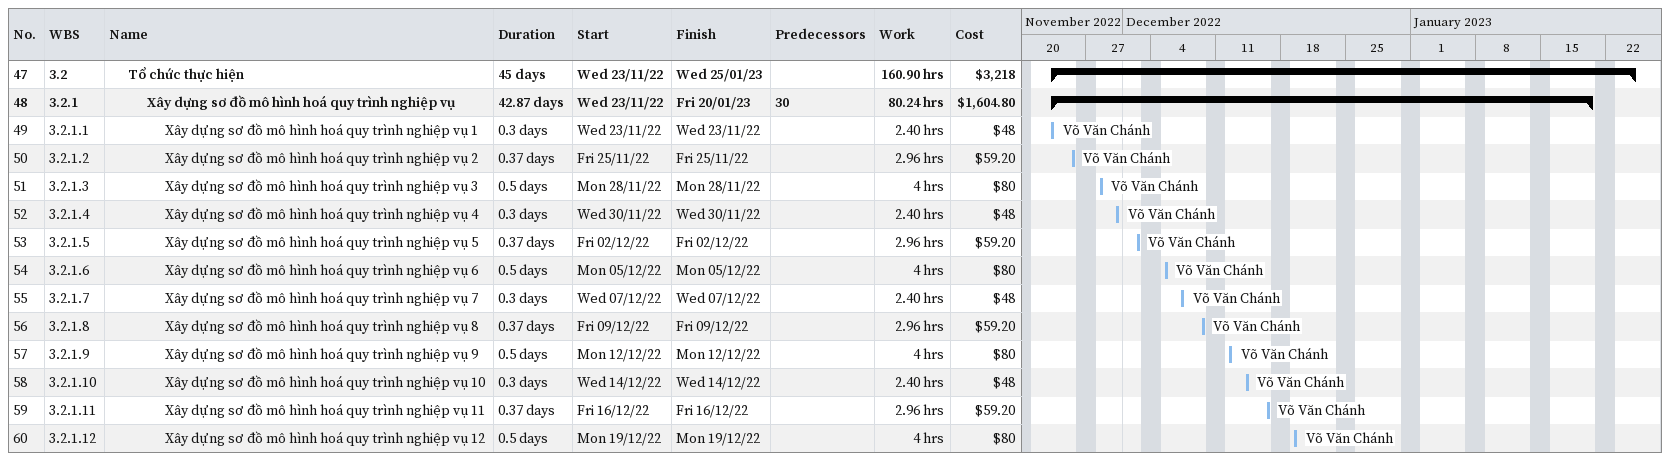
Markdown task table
| ID | WBS | Task | Duration | Start | Finish | Predecessors | Resources | Work (h) | Cost ($) |
|---|---|---|---|---|---|---|---|---|---|
| 47 | 3.2 | **Tổ chức thực hiện** | 45d | 2022-11-23 | 2023-01-25 |  |  | 160.90 | 3218 |
| 48 | 3.2.1 | **Xây dựng sơ đồ mô hình hoá quy trình nghiệp vụ** | 42.87d | 2022-11-23 | 2023-01-20 | 30 |  | 80.24 | 1604.80 |
| 49 | 3.2.1.1 | Xây dựng sơ đồ mô hình hoá quy trình nghiệp vụ 1 | 0.3d | 2022-11-23 | 2022-11-23 |  | Võ Văn Chánh | 2.40 | 48 |
| 50 | 3.2.1.2 | Xây dựng sơ đồ mô hình hoá quy trình nghiệp vụ 2 | 0.37d | 2022-11-25 | 2022-11-25 |  | Võ Văn Chánh | 2.96 | 59.20 |
| 51 | 3.2.1.3 | Xây dựng sơ đồ mô hình hoá quy trình nghiệp vụ 3 | 0.5d | 2022-11-28 | 2022-11-28 |  | Võ Văn Chánh | 4 | 80 |
| 52 | 3.2.1.4 | Xây dựng sơ đồ mô hình hoá quy trình nghiệp vụ 4 | 0.3d | 2022-11-30 | 2022-11-30 |  | Võ Văn Chánh | 2.40 | 48 |
| 53 | 3.2.1.5 | Xây dựng sơ đồ mô hình hoá quy trình nghiệp vụ 5 | 0.37d | 2022-12-02 | 2022-12-02 |  | Võ Văn Chánh | 2.96 | 59.20 |
| 54 | 3.2.1.6 | Xây dựng sơ đồ mô hình hoá quy trình nghiệp vụ 6 | 0.5d | 2022-12-05 | 2022-12-05 |  | Võ Văn Chánh | 4 | 80 |
| 55 | 3.2.1.7 | Xây dựng sơ đồ mô hình hoá quy trình nghiệp vụ 7 | 0.3d | 2022-12-07 | 2022-12-07 |  | Võ Văn Chánh | 2.40 | 48 |
| 56 | 3.2.1.8 | Xây dựng sơ đồ mô hình hoá quy trình nghiệp vụ 8 | 0.37d | 2022-12-09 | 2022-12-09 |  | Võ Văn Chánh | 2.96 | 59.20 |
| 57 | 3.2.1.9 | Xây dựng sơ đồ mô hình hoá quy trình nghiệp vụ 9 | 0.5d | 2022-12-12 | 2022-12-12 |  | Võ Văn Chánh | 4 | 80 |
| 58 | 3.2.1.10 | Xây dựng sơ đồ mô hình hoá quy trình nghiệp vụ 10 | 0.3d | 2022-12-14 | 2022-12-14 |  | Võ Văn Chánh | 2.40 | 48 |
| 59 | 3.2.1.11 | Xây dựng sơ đồ mô hình hoá quy trình nghiệp vụ 11 | 0.37d | 2022-12-16 | 2022-12-16 |  | Võ Văn Chánh | 2.96 | 59.20 |
| 60 | 3.2.1.12 | Xây dựng sơ đồ mô hình hoá quy trình nghiệp vụ 12 | 0.5d | 2022-12-19 | 2022-12-19 |  | Võ Văn Chánh | 4 | 80 |
